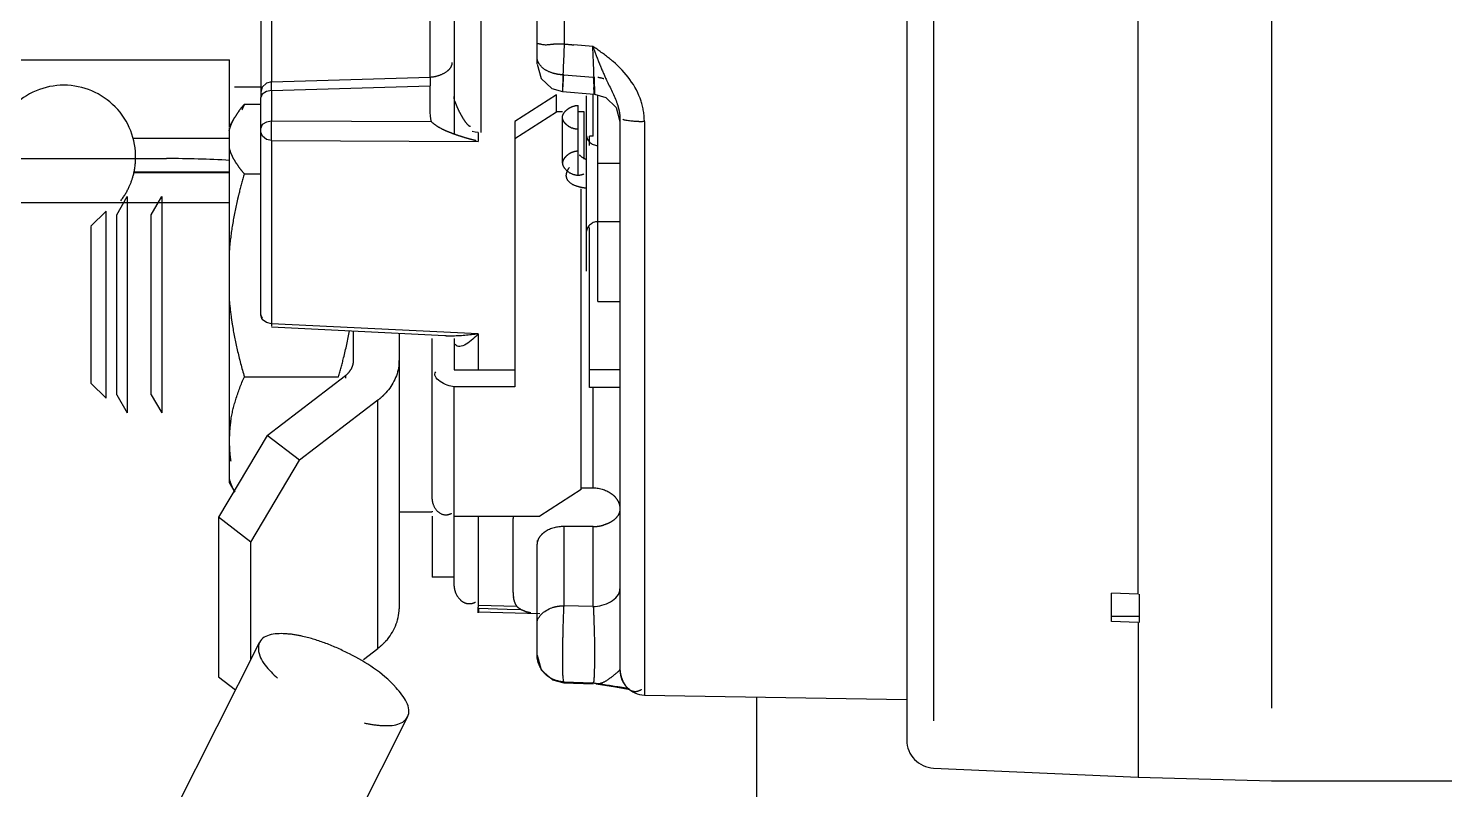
# Model space of a CAD drawing. Header units: millimetres. Extents: x 17886 to 18265, y -8727 to -7321.
# Drawn here: x 17937.689 to 17938.202, y -8657.955 to -8657.679 of the extents above; entities that cross this region are included whole.
import ezdxf

# ---------------------------------------------------------------- set-up
doc = ezdxf.new("R2010")
doc.units = ezdxf.units.MM
doc.linetypes.add('EPL_DASH', pattern=[1, 0.5, -0.5])
doc.layers.add('3884027_DKREDXF_CONTINUOUS_LINE', color=7, linetype='Continuous')

msp = doc.modelspace()

# ---------------------------------------------------------------- linework, layer by layer
at = {"layer": '3884027_DKREDXF_CONTINUOUS_LINE', "color": 6, "linetype": 'EPL_DASH'}
for p, q in [((17938.13938466696, -8657.425233711361), (17938.13938466696, -8657.951553711362)), ((17938.01705948096, -8657.429829194123), (17938.01705948096, -8657.9469582286)), ((17938.00735693261, -8657.439979517421), (17938.00735693261, -8657.936807905306)), ((17937.84351993261, -8657.496385528371), (17937.84351993261, -8657.699951033544)), ((17938.09115593109, -8657.883979158287), (17938.09115593109, -8657.526482769685)), ((17937.77351993261, -8657.60804425165), (17937.77351993261, -8657.70238458164)), ((17937.77738033509, -8657.60754111825), (17937.77738033509, -8657.69856915098)), ((17937.8348340279, -8657.696813080991), (17937.8348340279, -8657.606755806348)), ((17937.88334540855, -8657.611605571321), (17937.88334540855, -8657.684855518011)), ((17937.8531709374, -8657.621865492594), (17937.8531709374, -8657.716927800368)), ((17937.87351993261, -8657.692086053994), (17937.87351993261, -8657.634027685872)), ((17937.89369441074, -8657.68570985935), (17937.88678858515, -8657.685150264013)), ((17937.51222193261, -8657.690613612507), (17937.76222193261, -8657.690613612507)), ((17937.76222193261, -8657.714642099054), (17937.76222193261, -8657.69061388556)), ((17937.87351993261, -8657.692126264516), (17937.87496934047, -8657.697311522883)), ((17937.88316700948, -8657.688941813209), (17937.88309345387, -8657.69070442381)), ((17937.7773803366, -8657.698569212454), (17937.83483402797, -8657.696813146733)), ((17937.87496934047, -8657.697311522883), (17937.87888412908, -8657.700986735952)), ((17937.76401954724, -8657.700396196804), (17937.77351993261, -8657.700396196804)), ((17937.77738033398, -8657.701692384177), (17937.83483402743, -8657.699951033544)), ((17937.77738033398, -8657.701692384177), (17937.77738033398, -8657.712760630337)), ((17937.87888412908, -8657.700986735952), (17937.88275751202, -8657.7020970708)), ((17937.88274764606, -8657.702096260466), (17937.89424836509, -8657.702975622851)), ((17937.89428231158, -8657.702978209014), (17937.89839719207, -8657.70421913531)), ((17937.76754232641, -8657.706682135158), (17937.77351993261, -8657.706682135158)), ((17937.77351993261, -8657.715326787893), (17937.77351993261, -8657.704258847956)), ((17937.89551993261, -8657.778070052194), (17937.89551993261, -8657.703263819461)), ((17937.89839719207, -8657.70421913531), (17937.90214472426, -8657.707888174016)), ((17937.90214472426, -8657.707888174016), (17937.90351993205, -8657.712949094475)), ((17937.76207193261, -8657.714901906675), (17937.76411354047, -8657.711365738127)), ((17937.83534445599, -8657.713013309272), (17937.77738033398, -8657.712760630337)), ((17937.86551993261, -8657.719029327967), (17937.88051993261, -8657.709400367334)), ((17937.86551993261, -8657.712895226749), (17937.86551993261, -8657.808899627216)), ((17937.88271733261, -8657.72798533554), (17937.88271733261, -8657.711407635466)), ((17937.90351993261, -8657.712007855065), (17937.90351993261, -8657.911518937988)), ((17937.91236285948, -8657.712960207282), (17937.91236285948, -8657.920529209594)), ((17937.76207193261, -8657.715326787893), (17937.76207193261, -8657.843551683072)), ((17937.77351993261, -8657.782905720971), (17937.77351993261, -8657.716734622249)), ((17937.89251993261, -8657.721572225051), (17937.89251993261, -8657.71815679011)), ((17937.89386893138, -8657.71819291082), (17937.89251993261, -8657.71815679011)), ((17937.72718500791, -8657.718896812064), (17937.76222193261, -8657.718896812064)), ((17937.77738033398, -8657.719799806699), (17937.77738033398, -8657.786095654974)), ((17937.77738033398, -8657.719799806699), (17937.85221236994, -8657.720126016353)), ((17937.53505886303, -8657.72631997925), (17937.73938499589, -8657.72631997925)), ((17937.90351993261, -8657.728052769875), (17937.89551993261, -8657.728052769875)), ((17937.72750316099, -8657.73130966366), (17937.76222193261, -8657.73130966366)), ((17937.72754334894, -8657.731073085284), (17937.76222193261, -8657.731073085284)), ((17937.76754232641, -8657.731852420355), (17937.77351993261, -8657.731852420355)), ((17937.53696993261, -8657.742269979248), (17937.76207193261, -8657.742269979248)), ((17937.72133243261, -8657.746651906673), (17937.72514661056, -8657.740045556675)), ((17937.73383243261, -8657.746651906673), (17937.73764661056, -8657.740045556675)), ((17937.71201993261, -8657.750851906672), (17937.71747995712, -8657.745391882163)), ((17937.90351993261, -8657.749183170294), (17937.89551993261, -8657.749183170294)), ((17937.71201993261, -8657.750855095583), (17937.71201993261, -8657.807598717765)), ((17937.89251993261, -8657.80921452431), (17937.89251993261, -8657.751291550088)), ((17937.77732273392, -8657.787258805834), (17937.84248956654, -8657.790464535425)), ((17937.8522058364, -8657.789776521218), (17937.77738033398, -8657.786095654974)), ((17937.80707193261, -8657.799466582495), (17937.80707193261, -8657.788722247937)), ((17937.8522058364, -8657.789776521218), (17937.8522058364, -8657.802765525998)), ((17937.76754232641, -8657.805326150377), (17937.80160153881, -8657.805326150377)), ((17937.77585872918, -8657.826575736042), (17937.80414300043, -8657.804888413204)), ((17937.80414300043, -8657.804888413204), (17937.80414300043, -8657.805867031097)), ((17937.90351993261, -8657.80279521722), (17937.89251993261, -8657.80279521722)), ((17937.71201993261, -8657.807601906676), (17937.71747995712, -8657.813061931185)), ((17937.84351993261, -8657.881138958528), (17937.84351993261, -8657.808899627216)), ((17937.86551993261, -8657.808899627216), (17937.84351993261, -8657.808899627216)), ((17937.90351993261, -8657.80921452431), (17937.89251993261, -8657.80921452431)), ((17937.89386892758, -8657.845484874651), (17937.89386892758, -8657.80921452431)), ((17937.72133243261, -8657.811801906675), (17937.72514661056, -8657.818408256673)), ((17937.73383243261, -8657.811801906675), (17937.73764661056, -8657.818408256673)), ((17937.81581733338, -8657.813839855706), (17937.78753306214, -8657.835527178548)), ((17937.81581733338, -8657.903680626143), (17937.81581733338, -8657.813839855706)), ((17937.77585872918, -8657.826575736042), (17937.75818105965, -8657.856178580543)), ((17937.78753306214, -8657.835527178548), (17937.77585872918, -8657.826575736042)), ((17937.76985539261, -8657.865130023045), (17937.78753306214, -8657.835527178548)), ((17937.76207193261, -8657.843551906673), (17937.76411354047, -8657.847088075225)), ((17937.75818105965, -8657.856178580543), (17937.75818105965, -8657.913922815533)), ((17937.76985539261, -8657.865130023045), (17937.75818105965, -8657.856178580543)), ((17937.82358193261, -8657.854226906675), (17937.83551993261, -8657.854226906675)), ((17937.84351993261, -8657.855760568968), (17937.87451993261, -8657.855760568968)), ((17937.8522058364, -8657.855760568968), (17937.8522058364, -8657.888064052484)), ((17937.88317102243, -8657.859516708511), (17937.88317093785, -8657.888177216668)), ((17937.89386893255, -8657.888515532897), (17937.89386893255, -8657.85956322691)), ((17937.76985539261, -8657.907797877655), (17937.76985539261, -8657.865130023045)), ((17937.87351993261, -8657.90605902408), (17937.87351993261, -8657.865931986267)), ((17937.86617135705, -8657.888437992453), (17937.8522058364, -8657.888064052484)), ((17937.85224575377, -8657.890367908574), (17937.87448553933, -8657.891043362466)), ((17937.8523628645, -8657.88905415194), (17937.86266287132, -8657.88937761169)), ((17937.86266287132, -8657.88937761169), (17937.86774365906, -8657.889531927285)), ((17937.89386893255, -8657.888515532897), (17937.88317093785, -8657.888177216668)), ((17938.09115593109, -8657.894258508037), (17938.09115593109, -8657.95029778876)), ((17937.74237948259, -8657.962342258736), (17937.77305061619, -8657.901454812309)), ((17937.81066903872, -8657.907628146215), (17937.81581733338, -8657.903680626143)), ((17937.90351993261, -8657.910972465506), (17937.90352118577, -8657.911122274207)), ((17937.75818105965, -8657.913922815533), (17937.76437692473, -8657.918673573477)), ((17937.88319872175, -8657.916073887074), (17937.89382128113, -8657.916409809532)), ((17937.88320318699, -8657.916074028279), (17937.88334537513, -8657.915764346704)), ((17937.88334537513, -8657.915764346704), (17937.89024157168, -8657.915988367611)), ((17937.89024157168, -8657.915988367611), (17937.89369442163, -8657.916103164825)), ((17937.89383877142, -8657.916410362246), (17937.89369443812, -8657.916103448588)), ((17937.89492075639, -8657.916504115386), (17937.89369443907, -8657.916103395106)), ((17937.90462122108, -8657.918005608102), (17937.90713469305, -8657.918516921316)), ((17937.91236285948, -8657.920529209594), (17938.00735693261, -8657.922187337306)), ((17937.8266359538, -8657.928447618622), (17937.79596151686, -8657.989341607692)), ((17938.01705948096, -8657.9469582286), (17938.09115593109, -8657.95029778876)), ((17938.09115593109, -8657.95029778876), (17938.13938466696, -8657.951553711362)), ((17938.13938466696, -8657.951553711362), (17938.56210993261, -8657.951553711362))]:
    msp.add_line(p, q, dxfattribs=at)
at = {"layer": '3884027_DKREDXF_CONTINUOUS_LINE', "color": 7, "linetype": 'EPL_DASH'}
for p, q in [((17937.88317094344, -8657.696030581497), (17937.89386892347, -8657.696848565247)), ((17937.7740558718, -8657.700475646343), (17937.77351993261, -8657.702384611071)), ((17937.77351993261, -8657.70238458164), (17937.77351993261, -8657.704258847956)), ((17937.7740549593, -8657.702975650784), (17937.77351993261, -8657.704258542512)), ((17937.77737446182, -8657.699803340525), (17937.7773803366, -8657.698569212454)), ((17937.77738033135, -8657.70169233303), (17937.77737446182, -8657.699803340525)), ((17937.83484584542, -8657.698606847134), (17937.8348340241, -8657.699950987018)), ((17937.83483402743, -8657.709670581193), (17937.83483402743, -8657.699951033544)), ((17937.84351993261, -8657.699951033544), (17937.84351993261, -8657.717402577648)), ((17937.84352741785, -8657.704193030364), (17937.84351993263, -8657.703896261297)), ((17937.88051993261, -8657.703266266115), (17937.86551993261, -8657.712895226749)), ((17937.88051993261, -8657.709400367334), (17937.88051993261, -8657.703266266115)), ((17937.88835613261, -8657.732308956784), (17937.88835613261, -8657.707084014222)), ((17937.89132893261, -8657.703628683259), (17937.89132893261, -8657.767133766847)), ((17937.89386893138, -8657.71819291082), (17937.89386893138, -8657.703263819461)), ((17937.77551993261, -8657.713103075836), (17937.774055831, -8657.714042927622)), ((17937.77738033398, -8657.712760630406), (17937.77551993261, -8657.713103075836)), ((17937.88271733261, -8657.709400367334), (17937.88051993261, -8657.709400367334)), ((17937.89051993261, -8657.709400367334), (17937.88835613261, -8657.709400367334)), ((17937.89051993261, -8657.726516803894), (17937.89051993261, -8657.709400367334)), ((17937.774055831, -8657.714042927622), (17937.77351993261, -8657.715326789039)), ((17937.77351993261, -8657.716734622249), (17937.77351993261, -8657.715326787893)), ((17937.85221236994, -8657.716918364778), (17937.85221236994, -8657.720126016353)), ((17937.73222193261, -8657.726386498787), (17937.54222193261, -8657.726386498787)), ((17937.73938638432, -8657.72631997925), (17937.73222193261, -8657.726386498787)), ((17937.88951993261, -8657.846131608334), (17937.88951993261, -8657.737243854423)), ((17937.72514661056, -8657.740045556675), (17937.72514661056, -8657.818408256673)), ((17937.73764661056, -8657.740045556675), (17937.73764661056, -8657.818408256673)), ((17937.71747995712, -8657.813061931185), (17937.71747995712, -8657.745391882163)), ((17937.72133243261, -8657.811801906675), (17937.72133243261, -8657.746651906673)), ((17937.73383243261, -8657.811801906675), (17937.73383243261, -8657.746651906673)), ((17937.89551993261, -8657.778070052194), (17937.90351993261, -8657.778070052194)), ((17937.7740574821, -8657.784191411967), (17937.77351993261, -8657.782905716504)), ((17937.77351993261, -8657.782905720971), (17937.77351993261, -8657.783030471164)), ((17937.77738033278, -8657.786095654938), (17937.77734255162, -8657.786910188512)), ((17937.82358193261, -8657.789628208135), (17937.82358193261, -8657.889307352933)), ((17937.83551993261, -8657.849626467749), (17937.83551993261, -8657.791471998607)), ((17937.84351993261, -8657.791471998607), (17937.84351993261, -8657.802765525998)), ((17937.84351993261, -8657.802765525998), (17937.86551993261, -8657.802765525998)), ((17937.88951993261, -8657.846131608334), (17937.87451993261, -8657.855760568968)), ((17937.88952303194, -8657.84546467855), (17937.89386892758, -8657.845484874651)), ((17937.83551993261, -8657.853938628868), (17937.83551993261, -8657.854226906424)), ((17937.83551993261, -8657.855760568968), (17937.83551993261, -8657.87783544196)), ((17937.86483407568, -8657.883447725791), (17937.86483409948, -8657.85773503637)), ((17937.89386893255, -8657.85956322691), (17937.88317102243, -8657.859516708511)), ((17937.87351993261, -8657.864630915668), (17937.87351993261, -8657.865931988537)), ((17937.84351993261, -8657.87783544196), (17937.83551993261, -8657.87783544196)), ((17938.08151693261, -8657.893917029345), (17938.08151693261, -8657.883654730489)), ((17938.09115593109, -8657.883979158287), (17938.08151693261, -8657.883654730489)), ((17938.09151693261, -8657.883989956117), (17938.09151693261, -8657.89426171525)), ((17938.09151693261, -8657.892054342308), (17938.08151693261, -8657.892054342308)), ((17938.09115593109, -8657.894258508037), (17938.08151693261, -8657.893917029345)), ((17937.95296993261, -8657.92123800869), (17937.95296993261, -8658.095893071153))]:
    msp.add_line(p, q, dxfattribs=at)
for points in [[(17937.83483402797, -8657.696813146733), (17937.83484584293, -8657.697547884294), (17937.83484584542, -8657.698606847134)], [(17937.77738033398, -8657.701692383878), (17937.77551693762, -8657.702035940416), (17937.7740549593, -8657.702975650784)], [(17937.77738033509, -8657.69856916448), (17937.77552047168, -8657.699078010974), (17937.7740558718, -8657.700475646343)], [(17937.84378857896, -8657.705650641168), (17937.84363962584, -8657.705074422956), (17937.84354989908, -8657.704488609463), (17937.84352741785, -8657.704193030364)], [(17937.83534445599, -8657.713013309272), (17937.83506145449, -8657.711912515388), (17937.83489100552, -8657.710796042527), (17937.83483402743, -8657.709670581193)], [(17937.77738033398, -8657.719799806786), (17937.77551716224, -8657.719389540747), (17937.7740574821, -8657.718270340563), (17937.77351993261, -8657.716734624559)], [(17937.85222339422, -8657.716883771089), (17937.85110916225, -8657.716748036502), (17937.85005530767, -8657.716523912492)], [(17937.77738033398, -8657.786095655032), (17937.77551993261, -8657.785686616546), (17937.774055831, -8657.78456399811), (17937.77351993261, -8657.783030472805)]]:
    msp.add_lwpolyline(points, dxfattribs=at)
at = {"layer": '3884027_DKREDXF_CONTINUOUS_LINE', "color": 6, "linetype": 'EPL_DASH'}
for points in [[(17937.87351993261, -8657.906079163258), (17937.87502880574, -8657.91136128252), (17937.87908477344, -8657.915041831333), (17937.8832037603, -8657.916074167239)], [(17937.89492191231, -8657.916503034161), (17937.89722988277, -8657.916830001242), (17937.90124079248, -8657.917429920493), (17937.90462122108, -8657.918005608102)]]:
    msp.add_lwpolyline(points, dxfattribs=at)
for centre, radius, start, end in [((17937.88349678109, -8658.289890060907), 0.6050345641070001, 90.01433473127054, 90.38075602166121), ((17939.43704186052, -8657.754714354174), 1.555266240821, 177.4255444554542, 177.5762264294335), ((17937.92918563789, -8657.169126782115), 0.5177622465510001, 264.9206437980813, 265.3030660303886), ((17936.68237962288, -8657.740484954236), 1.212552607645, 2.059653926850517, 2.589124877971899), ((17938.96234821742, -8657.735325634032), 1.08017678971, 177.6324850475869, 177.9076213512083), ((17938.02610305587, -8657.639328197838), 0.140263726062, 201.6653406450604, 202.2801366179794), ((17938.01944725913, -8657.641974134505), 0.13310169598, 202.3124447460564, 204.8421254279892), ((17937.86454613074, -8657.733783713258), 0.05608095654700001, 49.3516604791753, 51.07330441787869), ((17937.53742803672, -8657.677699903736), 0.346228495792, 356.3505220862563, 356.9651205345987), ((17938.27942871234, -8657.676459706126), 0.386098506037, 183.0270492724262, 183.5821668425087), ((17937.70221048111, -8657.725740154208), 0.025965574878, 89.97473104650197, 181.4332862773663), ((17937.70220810185, -8657.72576440714), 0.025989828965, 358.6234802021832, 89.96950944130022), ((17937.84674251162, -8657.741620332265), 0.08656412047700002, 156.1959101880562, 157.6784866558278), ((17937.78608414917, -8657.724300532118), 0.02549464694, 145.9566757125929, 149.9329042954262), ((17937.78957764002, -8657.726635664618), 0.029696664394, 144.0514102468506, 145.9968067056391), ((17937.89551993261, -8657.717381225051), 0.004191, 180.0000258831403, 270), ((17937.70220118419, -8657.725758608427), 0.025996884535, 344.7923556511044, 358.611070080736), ((17937.78910708658, -8657.712222830032), 0.029125412246, 213.9972288798777, 215.3263164498748), ((17937.70225867328, -8657.725742462455), 0.025945662125, 334.9224929648753, 344.7246470152603), ((17937.93403662814, -8657.781203825627), 0.173654581591, 163.4893875034586, 165.8916668636721), ((17937.70196684554, -8657.725618535766), 0.02626250886500001, 322.5115748261418, 334.9474612277637), ((17937.91307268138, -8657.775839774597), 0.152015487254, 165.9264040351873, 166.9906643384053), ((17937.89737606327, -8657.772317715131), 0.135928935954, 166.9477532380116, 170.9199387481646), ((17937.89551993261, -8657.753381225051), 0.004191, 90, 179.9999741168597), ((17937.879194231, -8657.769414141669), 0.117516718327, 170.9188819588221, 175.3044250684479), ((17937.8772274293, -8657.767970913563), 0.115539623327, 184.6733656425877, 188.0736853428484), ((17937.8858018198, -8657.766814838185), 0.124191407827, 188.046176548929, 189.0352769778697), ((17937.89738996901, -8657.764858107192), 0.135943106069, 189.0827423812127, 193.054525420063), ((17937.92767170011, -8657.75774669478), 0.167048558558, 193.0845844949311, 196.548334576674), ((17937.80806775445, -8657.799464939522), 0.015514178245, 355.4806149175215, 359.9939323066614), ((17937.7992662631, -8657.798526065231), 0.008016360689000001, 307.4701512367299, 323.5224715197883), ((17937.80938518385, -8657.828611597542), 0.04731329276700001, 170.9923151582607, 179.9240915241325), ((17937.8093874805, -8657.828486041803), 0.04731558966000001, 180.0761342352043, 189.0156305179385), ((17937.76875410902, -8657.976544449783), 0.07989763843200001, 62.5456986300398, 69.2601050654061), ((17938.25687696118, -8657.90629013384), 0.3741460045080001, 178.911784932195, 179.8081633665949), ((17937.88301067677, -8657.906227175794), 0.009351956573000001, 220.9569955276339, 232.9417871108352), ((17937.91251993261, -8657.911530580364), 0.009000000000000001, 179.9995032109807, 268.9999906017675), ((17937.91548724864, -8657.910476785706), 0.012005571031, 192.2576617951173, 200.2101214748081), ((17938.01751693261, -8657.936808532151), 0.01016, 179.9999638568809, 267.4193983458365)]:
    msp.add_arc(centre, radius, start, end, dxfattribs=at)
at = {"layer": '3884027_DKREDXF_CONTINUOUS_LINE', "color": 7, "linetype": 'EPL_DASH'}
for centre, radius, start, end in [((17937.89355288643, -8657.711532722715), 0.014685350707, 73.67929614068296, 82.15084700543994), ((17937.8767325396, -8657.693592150052), 0.03511810484300001, 205.7937088838855, 208.384272331405), ((17937.86650602122, -8657.654401853408), 0.06706639668500002, 250.9373079915661, 252.804082008132), ((17937.86620644476, -8657.65534455598), 0.0660772671, 252.8105719611524, 254.8839934652298), ((17937.88889416989, -8657.708639686542), 0.007168120116, 232.5949415235031, 248.3211880243369), ((17937.86710123964, -8657.651981204577), 0.069557586625, 254.8948999120042, 257.0478926620801), ((17937.66535404699, -8657.763547325561), 0.142474475717, 345.7935220828938, 349.8490330725674), ((17937.6345995807, -8657.755831767015), 0.17418193936, 343.4917524892531, 345.8159132574122), ((17937.89352394302, -8657.84469406564), 0.01487316277, 271.3291199164693, 279.4008982120041), ((17937.89358010024, -8657.84495152792), 0.014609991605, 279.3485486004603, 285.8932020014885), ((17938.14547654995, -8657.894515174099), 0.29330427058, 178.6372333499974, 178.8583608428425), ((17937.87452694235, -8657.883440328453), 0.009692869489, 180.043726616636, 190.2980511302272)]:
    msp.add_arc(centre, radius, start, end, dxfattribs=at)
msp.add_ellipse((17937.73222193261, -8658.112067979248), major_axis=(0.275286041361, 0.275286041376), ratio=0.9815989646000002, start_param=7.0000195654, end_param=7.0592955847, dxfattribs=at)
at = {"layer": '3884027_DKREDXF_CONTINUOUS_LINE', "color": 6, "linetype": 'EPL_DASH'}
for points, knots in [([(17937.87351993261, -8657.685008245178), (17937.87351993261, -8657.684471936485), (17937.87676245641, -8657.685546996196), (17937.8780262094, -8657.684878666194), (17937.87947608603, -8657.684868856504)], [0, 0, 0, 0, 0.2700149513, 1, 1, 1, 1]), ([(17937.89369441099, -8657.6857098595), (17937.8940276151, -8657.686617903953), (17937.89469901662, -8657.688423452018), (17937.89539389693, -8657.69022016236), (17937.89574811084, -8657.691111410895)], [0, 0, 0, 0, 0.5021260759, 1, 1, 1, 1]), ([(17937.87418045587, -8657.691877379297), (17937.8739731218, -8657.69152612472), (17937.8736437443, -8657.690795570961), (17937.87351993261, -8657.689999979724), (17937.87351993261, -8657.689615295549)], [0, 0, 0, 0, 0.5146342315, 1, 1, 1, 1]), ([(17937.87950194717, -8657.695484390948), (17937.87836414641, -8657.695163906264), (17937.87631097568, -8657.694320990871), (17937.8746887482, -8657.692738501664), (17937.87418045587, -8657.691877379297)], [0, 0, 0, 0, 0.5417338858, 1, 1, 1, 1]), ([(17937.88317093916, -8657.696030692205), (17937.88254831332, -8657.696016735037), (17937.88131048382, -8657.695909235328), (17937.88009497968, -8657.695651430593), (17937.87950194717, -8657.695484390948)], [0, 0, 0, 0, 0.5026934063, 1, 1, 1, 1]), ([(17937.88289162564, -8657.695887536851), (17937.88284468883, -8657.697183747609), (17937.88278896828, -8657.699159817228), (17937.88271930148, -8657.701137561504), (17937.88273497555, -8657.70181784817)], [0, 0, 0, 0, 0.6559000012, 1, 1, 1, 1]), ([(17937.89414886028, -8657.696905812561), (17937.89419396173, -8657.698176507936), (17937.89424726415, -8657.700111210313), (17937.89431474532, -8657.702047478626), (17937.89429974804, -8657.702711888254)], [0, 0, 0, 0, 0.6567389822999999, 1, 1, 1, 1]), ([(17937.88273497555, -8657.70181784817), (17937.88273627945, -8657.701874440085), (17937.88271524038, -8657.701898190258), (17937.88275514514, -8657.70202525796), (17937.88275961076, -8657.702015518993)], [0, 0, 0, 0, 0.8408521975, 1, 1, 1, 1]), ([(17937.88275963423, -8657.702015467705), (17937.88284982134, -8657.701818044432), (17937.88280328444, -8657.701021386594), (17937.88291907666, -8657.700282003527), (17937.88295442731, -8657.69973815922)], [0, 0, 0, 0, 0.2848245695, 1, 1, 1, 1]), ([(17937.89423160396, -8657.702577275006), (17937.89420572875, -8657.702316319162), (17937.89415493108, -8657.701651614636), (17937.89411027151, -8657.700986590185), (17937.8940845565, -8657.70058309575)], [0, 0, 0, 0, 0.3934230031, 1, 1, 1, 1]), ([(17937.89427635495, -8657.70289828255), (17937.89426317953, -8657.70286634827), (17937.89425365796, -8657.702756539522), (17937.89423886274, -8657.70265048101), (17937.89423160396, -8657.702577275006)], [0, 0, 0, 0, 0.3195386779, 1, 1, 1, 1]), ([(17937.89429974804, -8657.702711888254), (17937.89429852556, -8657.702766046492), (17937.89432282307, -8657.702789370018), (17937.89427997129, -8657.702907034345), (17937.89427636496, -8657.702898306787)], [0, 0, 0, 0, 0.8515562036, 1, 1, 1, 1]), ([(17937.7655368813, -8657.709201967467), (17937.76584753168, -8657.708773281465), (17937.76649946141, -8657.707919568242), (17937.76718669994, -8657.70709421644), (17937.76754232641, -8657.706682135158)], [0, 0, 0, 0, 0.4930583974, 1, 1, 1, 1]), ([(17937.90249945809, -8657.706429727827), (17937.90266034654, -8657.706897437038), (17937.90295431277, -8657.707842835483), (17937.90317654939, -8657.708808179876), (17937.90326588571, -8657.709294707434)], [0, 0, 0, 0, 0.4999728986, 1, 1, 1, 1]), ([(17937.76207193261, -8657.716254244813), (17937.76219481777, -8657.715735843714), (17937.7625056334, -8657.714696494753), (17937.76291918959, -8657.71369437009), (17937.76315048197, -8657.713195774839)], [0, 0, 0, 0, 0.492210146, 1, 1, 1, 1]), ([(17937.76315048197, -8657.713195774839), (17937.76328115479, -8657.712914084412), (17937.7635590091, -8657.71235138578), (17937.76386166585, -8657.71180168544), (17937.76402008003, -8657.711527361967)], [0, 0, 0, 0, 0.4950146581, 1, 1, 1, 1]), ([(17937.90326588571, -8657.709294707434), (17937.90334737082, -8657.70973847706), (17937.90347519761, -8657.710639985246), (17937.90351993767, -8657.711549785072), (17937.90351993368, -8657.712007889084)], [0, 0, 0, 0, 0.4961974587, 1, 1, 1, 1]), ([(17937.91236285948, -8657.71296012884), (17937.91126531682, -8657.712958101401), (17937.9098553066, -8657.713078319193), (17937.90366053626, -8657.712327009063), (17937.90501937373, -8657.712115928465)], [0, 0, 0, 0, 0.4438686171, 1, 1, 1, 1]), ([(17937.76294440873, -8657.724878473076), (17937.76276096484, -8657.724453234918), (17937.76243069676, -8657.723599310128), (17937.76217603434, -8657.722719472386), (17937.76207193261, -8657.7222803107)], [0, 0, 0, 0, 0.5064450743, 1, 1, 1, 1]), ([(17937.88835613261, -8657.723661714299), (17937.88801106286, -8657.723661714299), (17937.88731058251, -8657.723739706347), (17937.88663730747, -8657.723941198554), (17937.88630666995, -8657.724068564265)], [0, 0, 0, 0, 0.4933863792, 1, 1, 1, 1]), ([(17937.76496023783, -8657.728508386022), (17937.76456446104, -8657.727921361817), (17937.76383293078, -8657.72674266472), (17937.76321278497, -8657.725500591478), (17937.76294440873, -8657.724878473076)], [0, 0, 0, 0, 0.5109862069, 1, 1, 1, 1]), ([(17937.88330668886, -8657.726326554595), (17937.883130323, -8657.726582047984), (17937.88284080843, -8657.727107313774), (17937.88271733261, -8657.727702336586), (17937.88271733261, -8657.72798533554)], [0, 0, 0, 0, 0.5231317391, 1, 1, 1, 1]), ([(17937.88271733261, -8657.727985363239), (17937.88271733637, -8657.728269026811), (17937.88284142279, -8657.728865519224), (17937.88313215526, -8657.729391825658), (17937.88330923793, -8657.729647805238)], [0, 0, 0, 0, 0.4768054207, 1, 1, 1, 1]), ([(17937.88461060016, -8657.72500573898), (17937.88435431875, -8657.725197049327), (17937.88388175399, -8657.72560304528), (17937.88347760131, -8657.726078961314), (17937.88330668886, -8657.726326554595)], [0, 0, 0, 0, 0.5152719104, 1, 1, 1, 1]), ([(17937.88630666995, -8657.724068564265), (17937.88600275561, -8657.72418563587), (17937.8854145741, -8657.724461607137), (17937.8848684158, -8657.724813283356), (17937.88461060016, -8657.72500573898)], [0, 0, 0, 0, 0.5030558083, 1, 1, 1, 1]), ([(17937.76754232641, -8657.731852420355), (17937.76714961788, -8657.731397370324), (17937.76639354127, -8657.730485968354), (17937.76568135429, -8657.729539572032), (17937.76534447565, -8657.729064087715)], [0, 0, 0, 0, 0.5077487287, 1, 1, 1, 1]), ([(17937.88330923793, -8657.729647805238), (17937.88385324152, -8657.730434182653), (17937.88542248675, -8657.731706655351), (17937.88736265382, -8657.732308956784), (17937.88835613261, -8657.732308956784)], [0, 0, 0, 0, 0.4904412528, 1, 1, 1, 1]), ([(17937.88797061788, -8657.736359916318), (17937.886986005, -8657.736034429607), (17937.88515205471, -8657.735296153947), (17937.8841067221, -8657.733393277314), (17937.88410672267, -8657.732518651112)], [0, 0, 0, 0, 0.5424741235, 1, 1, 1, 1]), ([(17937.88410672267, -8657.732518651112), (17937.88410672286, -8657.73222667979), (17937.88419322857, -8657.731593944809), (17937.88441382102, -8657.730997627958), (17937.88455588906, -8657.730689105938)], [0, 0, 0, 0, 0.4622493261, 1, 1, 1, 1]), ([(17937.88455588906, -8657.730689105938), (17937.8846426663, -8657.730500656155), (17937.88484393054, -8657.730113670488), (17937.8850753883, -8657.72974418298), (17937.88520280442, -8657.729554991161)], [0, 0, 0, 0, 0.4763207032, 1, 1, 1, 1]), ([(17937.89124979156, -8657.737069160743), (17937.89069078671, -8657.736998989541), (17937.88958476023, -8657.736817385), (17937.88849872599, -8657.736534494747), (17937.88797061788, -8657.736359916318)], [0, 0, 0, 0, 0.5032048159, 1, 1, 1, 1]), ([(17937.80571213928, -8657.803291851516), (17937.80613106728, -8657.80272416394), (17937.80680181204, -8657.801506401844), (17937.80707193261, -8657.800131175827), (17937.80707193261, -8657.799466582495)], [0, 0, 0, 0, 0.5149383603000001, 1, 1, 1, 1]), ([(17937.81879237744, -8657.811119352817), (17937.81834379675, -8657.81161074603), (17937.81739019762, -8657.81256233608), (17937.81635676369, -8657.81342624069), (17937.81581733338, -8657.813839855706)], [0, 0, 0, 0, 0.4946469621, 1, 1, 1, 1]), ([(17937.76207193261, -8657.842199568535), (17937.76226388547, -8657.84300933743), (17937.76280911849, -8657.844637896258), (17937.76358176764, -8657.846167432363), (17937.76402008003, -8657.84692645138)], [0, 0, 0, 0, 0.4870435879, 1, 1, 1, 1]), ([(17937.83551993261, -8657.849626467749), (17937.83551993261, -8657.849855291817), (17937.8355608493, -8657.850331148402), (17937.83566484329, -8657.850796507937), (17937.83573239197, -8657.8510337966)], [0, 0, 0, 0, 0.4811878781, 1, 1, 1, 1]), ([(17937.83573239197, -8657.8510337966), (17937.8360374411, -8657.85210538975), (17937.83712015454, -8657.8541454798), (17937.83932858106, -8657.85528600137), (17937.84043480743, -8657.85528600137)], [0, 0, 0, 0, 0.5017879864, 1, 1, 1, 1]), ([(17937.84043480743, -8657.85528600137), (17937.84078438716, -8657.85528600137), (17937.84153324266, -8657.85518241661), (17937.84223124979, -8657.85489766836), (17937.84258254118, -8657.854712878769)], [0, 0, 0, 0, 0.4682860289, 1, 1, 1, 1]), ([(17937.87935973549, -8657.88876792811), (17937.87997416711, -8657.888587175235), (17937.88123607677, -8657.888307994035), (17937.88252326066, -8657.888191735998), (17937.88317093764, -8657.888177217206)], [0, 0, 0, 0, 0.4971385584, 1, 1, 1, 1]), ([(17937.89386893198, -8657.888515569353), (17937.89391272434, -8657.889330878319), (17937.89399325585, -8657.891059469359), (17937.89405745137, -8657.892788719015), (17937.8940878679, -8657.893702149457)], [0, 0, 0, 0, 0.4718413870000001, 1, 1, 1, 1]), ([(17937.77305262555, -8657.901451457874), (17937.77266501978, -8657.902219714597), (17937.77216498026, -8657.907512015092), (17937.77648334907, -8657.91156800947), (17937.7795485749, -8657.914374410066)], [0, 0, 0, 0, 0.171537056, 1, 1, 1, 1]), ([(17937.78872044762, -8657.899284945768), (17937.78686535587, -8657.898866042597), (17937.78191071254, -8657.897982810318), (17937.77462720809, -8657.898330545577), (17937.77305262555, -8657.901451457874)], [0, 0, 0, 0, 0.3523531802000001, 1, 1, 1, 1]), ([(17937.81581733338, -8657.903680626143), (17937.81635676369, -8657.903267011126), (17937.81739019762, -8657.902403106513), (17937.81834379675, -8657.901451516467), (17937.81879237744, -8657.900960123254)], [0, 0, 0, 0, 0.5053530379, 1, 1, 1, 1]), ([(17937.82663446048, -8657.92844993095), (17937.82833924049, -8657.92506911395), (17937.82005674265, -8657.913715391212), (17937.81176532186, -8657.908845392987), (17937.80559019567, -8657.90564497625)], [0, 0, 0, 0, 0.3524936064, 1, 1, 1, 1]), ([(17937.87466575926, -8657.910475539484), (17937.874297673, -8657.909775155385), (17937.87372787857, -8657.908298049522), (17937.87351993261, -8657.906725997873), (17937.87351993261, -8657.905949770138)], [0, 0, 0, 0, 0.5047816407, 1, 1, 1, 1]), ([(17937.88273305382, -8657.905037427681), (17937.88272921204, -8657.90632047709), (17937.88279963821, -8657.909879110728), (17937.88262368313, -8657.913500942548), (17937.88309581327, -8657.915738645283)], [0, 0, 0, 0, 0.3593969219, 1, 1, 1, 1]), ([(17937.87594806246, -8657.912357312085), (17937.87569865953, -8657.912070051403), (17937.87523427497, -8657.911465529207), (17937.87484248977, -8657.910811817292), (17937.87466575926, -8657.910475539484)], [0, 0, 0, 0, 0.5003495118, 1, 1, 1, 1]), ([(17937.89426747298, -8657.910473433083), (17937.89424460297, -8657.911679346096), (17937.89416840378, -8657.913542951388), (17937.89407884887, -8657.915421303176), (17937.89394368774, -8657.916071180585)], [0, 0, 0, 0, 0.6450189465999999, 1, 1, 1, 1]), ([(17937.90351993281, -8657.910972214671), (17937.90351990569, -8657.91159616819), (17937.90196097889, -8657.912754959842), (17937.90085991669, -8657.913748929597), (17937.90006158039, -8657.914347969243)], [0, 0, 0, 0, 0.3846705774, 1, 1, 1, 1]), ([(17937.90352138817, -8657.911122270325), (17937.90352737269, -8657.911432776396), (17937.90357661232, -8657.912072167888), (17937.90368564248, -8657.91270371827), (17937.90375537192, -8657.913025668673)], [0, 0, 0, 0, 0.4852719456, 1, 1, 1, 1]), ([(17937.88334540855, -8657.915764434838), (17937.88228568371, -8657.915746277333), (17937.88015018656, -8657.915351260748), (17937.87823004797, -8657.914337754337), (17937.87737494336, -8657.913690258312)], [0, 0, 0, 0, 0.4970193597, 1, 1, 1, 1]), ([(17937.88309581327, -8657.915738645283), (17937.88310964285, -8657.915804191802), (17937.88313439542, -8657.915898384828), (17937.88317387824, -8657.916002886424), (17937.88320320076, -8657.916021731708)], [0, 0, 0, 0, 0.6577550443, 1, 1, 1, 1]), ([(17937.89394368774, -8657.916071180585), (17937.89392966972, -8657.916138581542), (17937.89390476309, -8657.916233867309), (17937.89386439254, -8657.916342148725), (17937.89383403436, -8657.91635965489)], [0, 0, 0, 0, 0.662672525, 1, 1, 1, 1]), ([(17937.90006158039, -8657.914347969243), (17937.8992302465, -8657.91497176895), (17937.89768616052, -8657.916057371196), (17937.89575511249, -8657.916584338862), (17937.8949100312, -8657.91648585747)], [0, 0, 0, 0, 0.5498762132, 1, 1, 1, 1]), ([(17937.90340882492, -8657.91757841178), (17937.90401580211, -8657.917681826642), (17937.90518165235, -8657.91788737975), (17937.90634447916, -8657.918109553357), (17937.90690141361, -8657.918221505235)], [0, 0, 0, 0, 0.5201254274, 1, 1, 1, 1]), ([(17937.90422083649, -8657.914624278073), (17937.90441456955, -8657.915150526864), (17937.90486679187, -8657.916157637352), (17937.90547870566, -8657.917081069554), (17937.90582488776, -8657.917494358797)], [0, 0, 0, 0, 0.509844933, 1, 1, 1, 1]), ([(17937.90582488776, -8657.917494358797), (17937.90622931128, -8657.917977179528), (17937.90714185267, -8657.918828514656), (17937.9083678417, -8657.919206889856), (17937.908958551, -8657.919217175033)], [0, 0, 0, 0, 0.5159844906000001, 1, 1, 1, 1]), ([(17937.908958551, -8657.919217175033), (17937.9093509975, -8657.919224008143), (17937.91021123586, -8657.91908327719), (17937.91098144661, -8657.918687866688), (17937.91136754772, -8657.918435206506)], [0, 0, 0, 0, 0.4596470714, 1, 1, 1, 1]), ([(17937.81096612236, -8657.930617485163), (17937.81282134993, -8657.931036425103), (17937.81777614284, -8657.931919768362), (17937.82506050375, -8657.931571307123), (17937.82663446048, -8657.92844993095)], [0, 0, 0, 0, 0.3523614078, 1, 1, 1, 1])]:
    msp.add_open_spline(points, degree=3, knots=knots, dxfattribs=at)
for points in [[(17937.89978323102, -8657.6901555062), (17937.89782875155, -8657.688575855122), (17937.8957751219, -8657.687119079743), (17937.89369440636, -8657.68570985645)], [(17937.91118555516, -8657.705526582758), (17937.90940997442, -8657.699968117911), (17937.90550409105, -8657.695036445708), (17937.90107808295, -8657.691233858332)], [(17937.8986616174, -8657.69789273808), (17937.89997051176, -8657.70072490206), (17937.90148457169, -8657.703479412114), (17937.90249945809, -8657.706429727827)], [(17937.91236285948, -8657.712960207282), (17937.91236315212, -8657.710451448886), (17937.9119489438, -8657.707916374919), (17937.91118555516, -8657.705526582758)], [(17937.76445213163, -8657.81352892199), (17937.76531042248, -8657.810735978557), (17937.76636361408, -8657.807999693618), (17937.76754232641, -8657.805326150377)], [(17937.82353369495, -8657.800687400635), (17937.82323313257, -8657.804495180368), (17937.82136757374, -8657.808298379889), (17937.81879237744, -8657.811119352817)], [(17937.84351993261, -8657.808899627216), (17937.84066548477, -8657.808899627216), (17937.83498300041, -8657.80561155092), (17937.83688631397, -8657.80348428274)], [(17937.76265538938, -8657.821203900163), (17937.76306394648, -8657.81860836334), (17937.76368030676, -8657.816040498525), (17937.76445213163, -8657.81352892199)], [(17937.89386893255, -8657.888515638544), (17937.89773087881, -8657.888429065162), (17937.90351993261, -8657.88596315853), (17937.90351993261, -8657.882100242034)], [(17937.81879237744, -8657.900960123254), (17937.82162372888, -8657.897858547742), (17937.82358193261, -8657.89350691501), (17937.82358193261, -8657.889307352933)], [(17937.87351993261, -8657.894592613822), (17937.87351993261, -8657.891843265184), (17937.87672214906, -8657.889543850622), (17937.87935973549, -8657.88876792811)], [(17937.88317092623, -8657.888177261018), (17937.88297380864, -8657.891843121812), (17937.88286749087, -8657.895513922886), (17937.88279843778, -8657.899184429985)], [(17937.8940878679, -8657.893702149457), (17937.89427393241, -8657.899289800847), (17937.89437348187, -8657.904883689782), (17937.89426747298, -8657.910473433083)], [(17937.79704794858, -8657.901824363664), (17937.79433284155, -8657.900799687042), (17937.79155120127, -8657.899924165733), (17937.78872044762, -8657.899284945768)], [(17937.89369443349, -8657.916103708863), (17937.89693688353, -8657.916565926884), (17937.90018012211, -8657.91702831555), (17937.90340882492, -8657.91757841178)]]:
    msp.add_open_spline(points, degree=3, dxfattribs=at)
at = {"layer": '3884027_DKREDXF_CONTINUOUS_LINE', "color": 7, "linetype": 'EPL_DASH'}
for points, knots in [([(17937.84113831324, -8657.694542146477), (17937.84161502905, -8657.694153199187), (17937.84245537906, -8657.693284425357), (17937.84282692778, -8657.69209229412), (17937.8428269281, -8657.691525609152)], [0, 0, 0, 0, 0.5205464924000001, 1, 1, 1, 1]), ([(17937.8348340279, -8657.69681308101), (17937.8359477486, -8657.69677590351), (17937.83818486703, -8657.696290892593), (17937.84025171018, -8657.695265516351), (17937.84113831324, -8657.694542146477)], [0, 0, 0, 0, 0.4933768507, 1, 1, 1, 1]), ([(17937.84378857896, -8657.705650641168), (17937.84394787288, -8657.706159713893), (17937.8443615311, -8657.70724755948), (17937.84483976, -8657.708307149773), (17937.84511337254, -8657.708873169715)], [0, 0, 0, 0, 0.459009456, 1, 1, 1, 1]), ([(17937.8832787275, -8657.709789851542), (17937.8836172076, -8657.709287495174), (17937.88452894308, -8657.708383030877), (17937.88563843059, -8657.707755246902), (17937.88624624382, -8657.707514470854)], [0, 0, 0, 0, 0.4809378953, 1, 1, 1, 1]), ([(17937.88624624382, -8657.707514470854), (17937.88658586822, -8657.707379933767), (17937.88727841149, -8657.7071668567), (17937.88800050237, -8657.707084014222), (17937.88835613261, -8657.707084014222)], [0, 0, 0, 0, 0.5067072611, 1, 1, 1, 1]), ([(17937.77734256888, -8657.714498414789), (17937.77734641853, -8657.714185251145), (17937.77735563786, -8657.713605912722), (17937.77737074106, -8657.713026677611), (17937.77738033348, -8657.712760630362)], [0, 0, 0, 0, 0.5405303584000001, 1, 1, 1, 1]), ([(17937.83534445586, -8657.71301330916), (17937.83588723679, -8657.713586953978), (17937.83723197317, -8657.714612127937), (17937.83871178241, -8657.715393701794), (17937.83950880251, -8657.715770878182)], [0, 0, 0, 0, 0.472471495, 1, 1, 1, 1]), ([(17937.84583636499, -8657.71028669053), (17937.84597575975, -8657.710544468755), (17937.846257076, -8657.711048813879), (17937.84655306356, -8657.711544732636), (17937.84670307811, -8657.711786308751)], [0, 0, 0, 0, 0.5075239068999999, 1, 1, 1, 1]), ([(17937.84670307811, -8657.711786308751), (17937.847028312, -8657.71231004952), (17937.84763282307, -8657.713204847514), (17937.84835151818, -8657.714034462224), (17937.84872362156, -8657.71431475347)], [0, 0, 0, 0, 0.5695924554999999, 1, 1, 1, 1]), ([(17937.88271733261, -8657.711407635466), (17937.88271733261, -8657.71113204984), (17937.88283417675, -8657.7105534213), (17937.88311027106, -8657.710039866713), (17937.8832787275, -8657.709789851542)], [0, 0, 0, 0, 0.4775706631, 1, 1, 1, 1]), ([(17937.8832787275, -8657.71302541939), (17937.88311027106, -8657.71277540422), (17937.88283417675, -8657.712261849629), (17937.88271733261, -8657.711683221092), (17937.88271733261, -8657.711407635466)], [0, 0, 0, 0, 0.5224293368999999, 1, 1, 1, 1]), ([(17937.88453992418, -8657.714333761563), (17937.88429135291, -8657.714143166395), (17937.88383356393, -8657.713740087835), (17937.88344326361, -8657.713269616204), (17937.8832787275, -8657.71302541939)], [0, 0, 0, 0, 0.5154487729999999, 1, 1, 1, 1]), ([(17937.77738033633, -8657.7197998066), (17937.77734634407, -8657.719010258432), (17937.77732941795, -8657.717242528059), (17937.77733055975, -8657.715475341098), (17937.77734256888, -8657.714498414789)], [0, 0, 0, 0, 0.4471728895, 1, 1, 1, 1]), ([(17937.83950880251, -8657.715770878182), (17937.83975834582, -8657.715888970364), (17937.84026280354, -8657.71611879746), (17937.84077257034, -8657.716336515456), (17937.84102945773, -8657.716443288271)], [0, 0, 0, 0, 0.4980893811, 1, 1, 1, 1]), ([(17937.84102945773, -8657.716443288271), (17937.8416247222, -8657.716690704325), (17937.84281090474, -8657.717153089194), (17937.84400820177, -8657.717585356262), (17937.84460196647, -8657.717790448201)], [0, 0, 0, 0, 0.5064611968, 1, 1, 1, 1]), ([(17937.84872362156, -8657.71431475347), (17937.84883111711, -8657.71439572575), (17937.84903399367, -8657.714528237717), (17937.84927231873, -8657.714599476752), (17937.8493788821, -8657.714601745713)], [0, 0, 0, 0, 0.5580355132, 1, 1, 1, 1]), ([(17937.88835613261, -8657.71573125671), (17937.88800050237, -8657.71573125671), (17937.88727841149, -8657.715648414232), (17937.88658586822, -8657.715435337166), (17937.88624624382, -8657.715300800079)], [0, 0, 0, 0, 0.4932927389, 1, 1, 1, 1]), ([(17937.89138196283, -8657.726734628704), (17937.89089403708, -8657.726534536512), (17937.89000739203, -8657.72606471075), (17937.88923848286, -8657.725407188158), (17937.88894057709, -8657.725044391886)], [0, 0, 0, 0, 0.5290556895, 1, 1, 1, 1]), ([(17937.88835610702, -8657.73230897262), (17937.8887089962, -8657.732308969073), (17937.88942547788, -8657.732227394248), (17937.89011303123, -8657.732017348364), (17937.89045033318, -8657.731884687593)], [0, 0, 0, 0, 0.4933158729, 1, 1, 1, 1]), ([(17937.77734255162, -8657.786910188512), (17937.77734048745, -8657.786948211819), (17937.77734074917, -8657.78695745896), (17937.77733299481, -8657.787059010028), (17937.77733203395, -8657.78705028976)], [0, 0, 0, 0, 0.8127511734, 1, 1, 1, 1]), ([(17937.84245467028, -8657.79058454922), (17937.84205262896, -8657.790590064476), (17937.84125776386, -8657.790586451829), (17937.84046381618, -8657.790540511505), (17937.84007304313, -8657.790503208264)], [0, 0, 0, 0, 0.5059962926, 1, 1, 1, 1]), ([(17937.90071333656, -8657.847821454045), (17937.90114519012, -8657.848164348892), (17937.90192441299, -8657.848917921612), (17937.90253305481, -8657.849816012586), (17937.90277735293, -8657.850279965856)], [0, 0, 0, 0, 0.5125898997999999, 1, 1, 1, 1]), ([(17937.90277735293, -8657.850279965856), (17937.90301365065, -8657.85072872536), (17937.90338398223, -8657.851662313453), (17937.90351993261, -8657.852660249246), (17937.90351993261, -8657.853147830268)], [0, 0, 0, 0, 0.5098463144, 1, 1, 1, 1]), ([(17937.86483409948, -8657.85773503637), (17937.86483412845, -8657.857404227241), (17937.86487781646, -8657.85673848215), (17937.86500563949, -8657.856083843675), (17937.86508944026, -8657.85576024825)], [0, 0, 0, 0, 0.497398003, 1, 1, 1, 1]), ([(17937.90277734577, -8657.855548806292), (17937.90243140895, -8657.856098822926), (17937.90149264778, -8657.857145934027), (17937.90031000484, -8657.857889934607), (17937.89965336563, -8657.858213507618)], [0, 0, 0, 0, 0.4702298461, 1, 1, 1, 1]), ([(17937.90351993261, -8657.853147830268), (17937.90351993261, -8657.853557493698), (17937.90337986944, -8657.854407081806), (17937.90300969124, -8657.855179392376), (17937.90277734577, -8657.855548806292)], [0, 0, 0, 0, 0.4841954274, 1, 1, 1, 1]), ([(17937.8764262444, -8657.861407420296), (17937.87599134114, -8657.861693665454), (17937.87520643604, -8657.862323319998), (17937.87456548308, -8657.863101107683), (17937.8743069221, -8657.863503503038)], [0, 0, 0, 0, 0.5211949060000001, 1, 1, 1, 1]), ([(17937.89965336563, -8657.858213507618), (17937.89932725367, -8657.858374206255), (17937.89864657738, -8657.858667636592), (17937.89794291378, -8657.858899657775), (17937.89758097498, -8657.859003035173)], [0, 0, 0, 0, 0.4913127105, 1, 1, 1, 1]), ([(17937.8743069221, -8657.863503503038), (17937.87406342307, -8657.863882457634), (17937.87367663825, -8657.864660936633), (17937.87351991518, -8657.86552288691), (17937.87351993261, -8657.865931988537)], [0, 0, 0, 0, 0.5240480845000001, 1, 1, 1, 1]), ([(17937.84351993261, -8657.881138943008), (17937.84351993294, -8657.88202102613), (17937.84400391101, -8657.88386621769), (17937.84506372562, -8657.885447341956), (17937.84577477177, -8657.88610790898)], [0, 0, 0, 0, 0.4761282381, 1, 1, 1, 1]), ([(17937.84577477177, -8657.88610790898), (17937.84618851066, -8657.886492275404), (17937.84714099853, -8657.887158781512), (17937.84828587987, -8657.88742836742), (17937.84886097999, -8657.887443766267)], [0, 0, 0, 0, 0.4953604443, 1, 1, 1, 1]), ([(17937.84886097999, -8657.887443766267), (17937.84924918927, -8657.887454160937), (17937.85008267987, -8657.887364020808), (17937.85086735359, -8657.887075202347), (17937.85126377221, -8657.886884467112)], [0, 0, 0, 0, 0.4688690944, 1, 1, 1, 1]), ([(17937.86617135705, -8657.888437992453), (17937.86588393025, -8657.887922271217), (17937.86539737642, -8657.886861570823), (17937.8650918087, -8657.885734851443), (17937.86499021414, -8657.885173110604)], [0, 0, 0, 0, 0.5084196557, 1, 1, 1, 1]), ([(17937.85223662286, -8657.890740279363), (17937.85220379606, -8657.890858782495), (17937.85222443012, -8657.889373688176), (17937.85221932899, -8657.889238281059), (17937.85223050128, -8657.888671366989)], [0, 0, 0, 0, 0.1782139201, 1, 1, 1, 1]), ([(17937.8523628645, -8657.88905415194), (17937.85234244946, -8657.88942057683), (17937.85228697431, -8657.88997832362), (17937.85228913569, -8657.890550710646), (17937.85223662286, -8657.890740279363)], [0, 0, 0, 0, 0.6510424660999999, 1, 1, 1, 1]), ([(17937.86748489086, -8657.889448676793), (17937.86725110692, -8657.889307636258), (17937.86679734303, -8657.889001970747), (17937.86637950113, -8657.88864842477), (17937.86618164936, -8657.88846034923)], [0, 0, 0, 0, 0.5000496865999999, 1, 1, 1, 1]), ([(17937.87124369272, -8657.890778952646), (17937.87057293328, -8657.890659175733), (17937.86927174585, -8657.890338940637), (17937.8680442471, -8657.889786133263), (17937.86748489086, -8657.889448676793)], [0, 0, 0, 0, 0.5105286774000001, 1, 1, 1, 1])]:
    msp.add_open_spline(points, degree=3, knots=knots, dxfattribs=at)
for points in [[(17937.85220584052, -8657.78977652041), (17937.84898376141, -8657.790282274775), (17937.84571589395, -8657.790539811336), (17937.84245467028, -8657.79058454922)], [(17937.85220583714, -8657.789776519603), (17937.85014211955, -8657.791986031956), (17937.84528386649, -8657.796215635015), (17937.84393877252, -8657.793507942759)], [(17937.89386892758, -8657.845484874655), (17937.8962788161, -8657.845549401693), (17937.89882534882, -8657.846322378107), (17937.90071333656, -8657.847821454045)], [(17937.88317093764, -8657.859516591921), (17937.88083661684, -8657.859568911703), (17937.87837660906, -8657.860123726918), (17937.8764262444, -8657.861407420296)]]:
    msp.add_open_spline(points, degree=3, dxfattribs=at)

doc.saveas('drawing.dxf')
